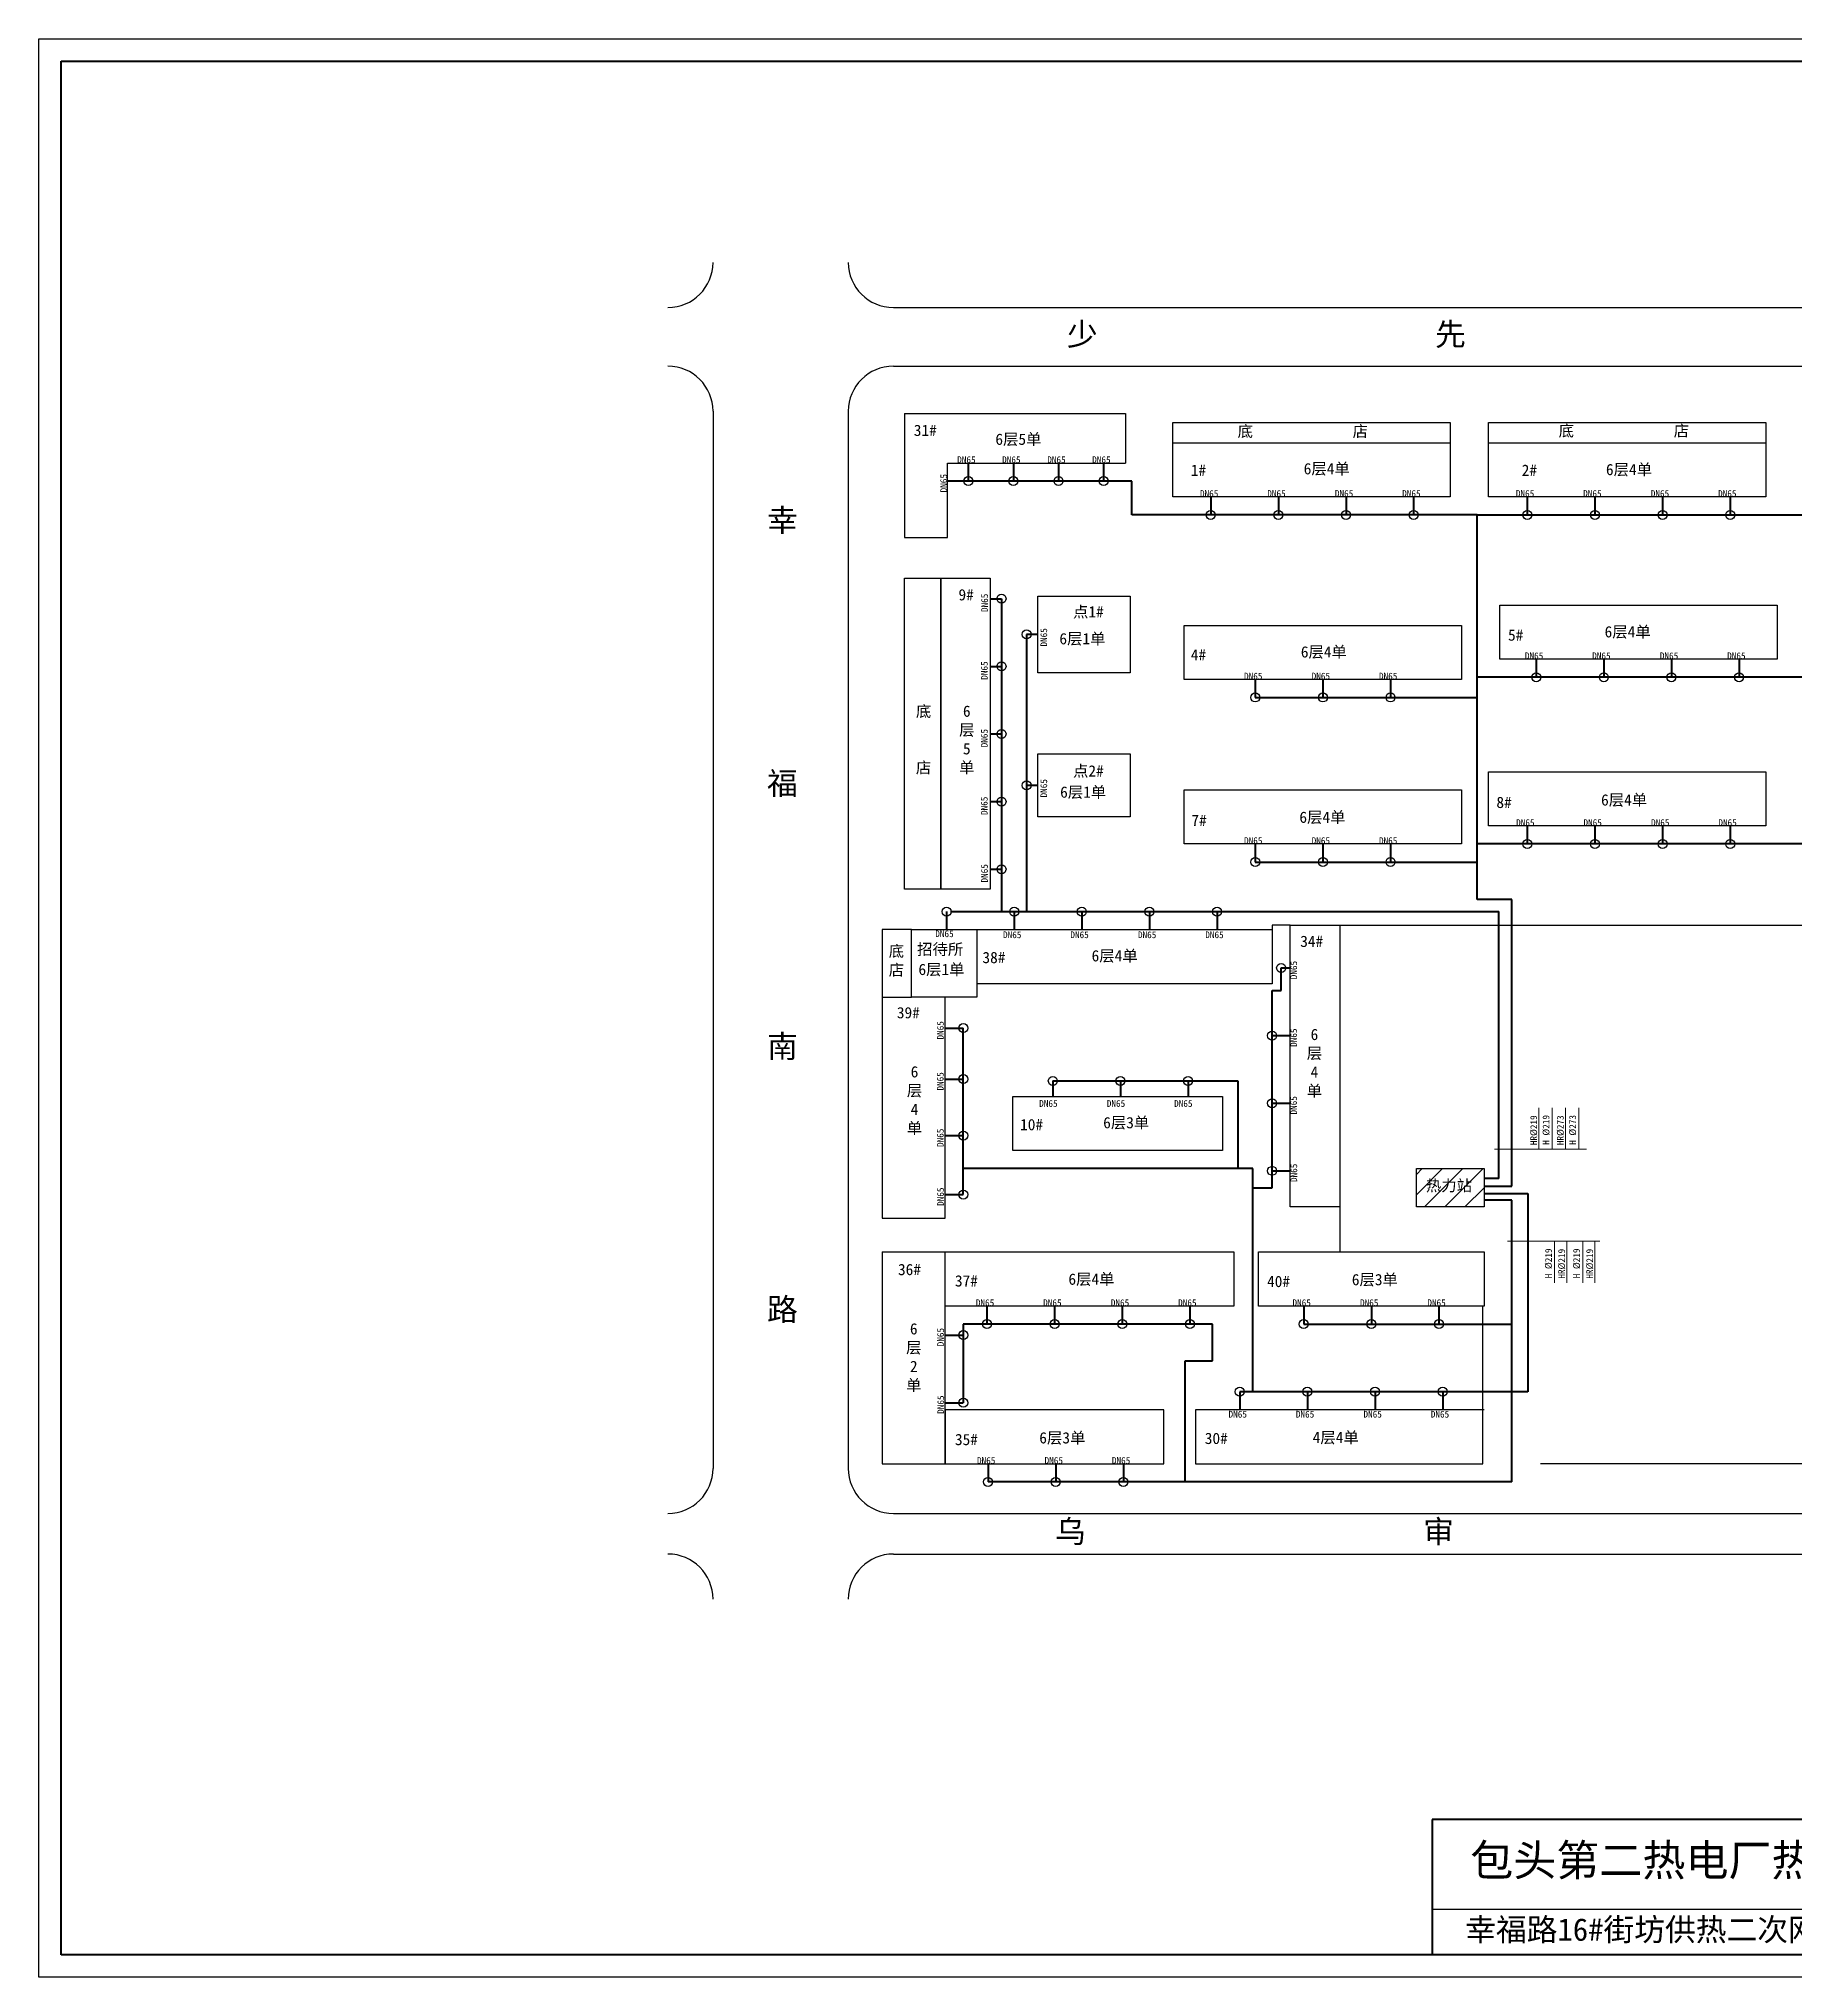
# Model space of a CAD drawing. Header units: millimetres. Extents: x 710 to 1314, y 285 to 715.
# Drawn here: x 710.2 to 1099.7, y 285.3 to 715.3 of the extents above; entities that cross this region are included whole.
import ezdxf

# ---------------------------------------------------------------- set-up
doc = ezdxf.new("R2010")
doc.units = ezdxf.units.MM
doc.layers.add('围栏', color=3, linetype='Continuous')
doc.layers.add('边线', color=1, linetype='Continuous')
doc.layers.add('标注', color=7, linetype='Continuous', lineweight=18)
doc.layers.add('管道', color=7, linetype='Continuous', lineweight=50)

msp = doc.modelspace()

# ---------------------------------------------------------------- hatches: boundary and pattern name
at = {"layer": '围栏'}
h = msp.add_hatch(dxfattribs=at)
h.set_pattern_fill('ANSI31', color=5, style=0)
h.paths.add_polyline_path([(1030.71, 464.73), (1015.71, 464.73), (1015.71, 456.23), (1030.71, 456.23)])
h.paths.add_polyline_path([(1017.19, 462.85), (1028.95, 462.85), (1028.95, 458.29), (1017.19, 458.29)], flags=24)

# ---------------------------------------------------------------- linework, layer by layer
at = {"lineweight": 40}
for p, q in [((715.18, 290.35), (715.18, 710.35)), ((715.18, 710.35), (1309.18, 710.35)), ((1309.18, 320.35), (1019.18, 320.35)), ((1019.18, 320.35), (1019.18, 290.35)), ((1309.18, 290.35), (715.18, 290.35))]:
    msp.add_line(p, q, dxfattribs=at)
for p, q in [((899.71, 655.73), (1149.71, 655.73)), ((899.71, 642.73), (1149.71, 642.73)), ((859.71, 632.73), (859.71, 398.23)), ((889.71, 632.73), (889.71, 398.23)), ((902.21, 632.23), (951.21, 632.23)), ((902.21, 632.23), (902.21, 604.73)), ((951.21, 632.23), (951.21, 621.23)), ((961.71, 625.73), (961.71, 630.23)), ((961.71, 630.23), (1023.21, 630.23)), ((1023.21, 630.23), (1023.21, 625.73)), ((1031.71, 625.73), (1031.71, 630.23)), ((1031.71, 630.23), (1093.21, 630.23)), ((1093.21, 630.23), (1093.21, 625.73)), ((961.71, 613.73), (961.71, 625.73)), ((961.71, 625.73), (1023.21, 625.73)), ((1023.21, 625.73), (1023.21, 613.73)), ((1031.71, 613.73), (1031.71, 625.73)), ((1031.71, 625.73), (1093.21, 625.73)), ((1093.21, 625.73), (1093.21, 613.73)), ((911.71, 604.73), (911.71, 621.23)), ((911.71, 621.23), (951.21, 621.23)), ((1023.21, 613.73), (961.71, 613.73)), ((1093.21, 613.73), (1031.71, 613.73)), ((902.21, 604.73), (911.71, 604.73)), ((902.21, 595.73), (910.21, 595.73)), ((902.21, 526.73), (902.21, 595.73)), ((910.21, 595.73), (910.21, 526.73)), ((910.21, 595.73), (921.21, 595.73)), ((910.21, 526.73), (910.21, 595.73)), ((921.21, 595.73), (921.21, 526.73)), ((931.71, 591.73), (952.21, 591.73)), ((931.71, 574.73), (931.71, 591.73)), ((952.21, 591.73), (952.21, 574.73)), ((1034.21, 589.73), (1095.71, 589.73)), ((1034.21, 577.73), (1034.21, 589.73)), ((1095.71, 589.73), (1095.71, 577.73)), ((964.21, 585.23), (1025.71, 585.23)), ((964.21, 573.23), (964.21, 585.23)), ((1025.71, 585.23), (1025.71, 573.23)), ((1095.71, 577.73), (1034.21, 577.73)), ((952.21, 574.73), (931.71, 574.73)), ((1025.71, 573.23), (964.21, 573.23)), ((931.71, 556.73), (952.21, 556.73)), ((931.71, 542.73), (931.71, 556.73)), ((952.21, 556.73), (952.21, 542.73)), ((1031.71, 540.73), (1031.71, 552.73)), ((1031.71, 552.73), (1093.21, 552.73)), ((1093.21, 552.73), (1093.21, 540.73)), ((964.21, 536.73), (964.21, 548.73)), ((964.21, 548.73), (1025.71, 548.73)), ((1025.71, 548.73), (1025.71, 536.73)), ((952.21, 542.73), (931.71, 542.73)), ((1093.21, 540.73), (1031.71, 540.73)), ((1025.71, 536.73), (964.21, 536.73)), ((910.21, 526.73), (902.21, 526.73)), ((921.21, 526.73), (910.21, 526.73)), ((897.21, 517.73), (897.21, 502.73)), ((903.71, 517.73), (897.21, 517.73)), ((903.71, 502.73), (903.71, 517.73)), ((903.71, 517.73), (918.21, 517.73)), ((918.21, 517.73), (918.21, 502.73)), ((918.21, 517.73), (983.71, 517.73)), ((983.71, 517.73), (983.71, 505.73)), ((987.71, 518.73), (998.71, 518.73)), ((987.71, 456.23), (987.71, 518.73)), ((998.71, 518.73), (998.71, 456.23)), ((983.71, 505.73), (918.21, 505.73)), ((897.21, 502.73), (903.71, 502.73)), ((897.21, 502.73), (897.21, 453.73)), ((918.21, 502.73), (903.71, 502.73)), ((911.21, 453.73), (911.21, 502.73)), ((926.21, 480.73), (972.71, 480.73)), ((926.21, 468.73), (926.21, 480.73)), ((972.71, 480.73), (972.71, 468.73)), ((972.71, 468.73), (926.21, 468.73)), ((1015.71, 456.23), (1015.71, 464.73)), ((1015.71, 464.73), (1030.71, 464.73)), ((1030.71, 464.73), (1030.71, 456.23)), ((998.71, 456.23), (987.71, 456.23)), ((1030.71, 456.23), (1015.71, 456.23)), ((897.21, 453.73), (911.21, 453.73)), ((897.21, 446.23), (911.21, 446.23)), ((897.21, 446.23), (897.21, 399.23)), ((911.21, 446.23), (975.21, 446.23)), ((911.21, 399.23), (911.21, 446.23)), ((975.21, 446.23), (975.21, 434.23)), ((980.71, 446.23), (1030.71, 446.23)), ((980.71, 434.23), (980.71, 446.23)), ((1030.71, 446.23), (1030.71, 434.23)), ((975.21, 434.23), (911.21, 434.23)), ((1030.71, 434.23), (980.71, 434.23)), ((959.71, 411.23), (911.21, 411.23)), ((911.21, 411.23), (911.21, 399.23)), ((959.71, 399.23), (959.71, 411.23)), ((1030.71, 411.23), (966.71, 411.23)), ((966.71, 411.23), (966.71, 399.23)), ((1030.44, 399.23), (1030.44, 411.23)), ((897.21, 399.23), (911.71, 399.23)), ((911.71, 399.23), (959.71, 399.23)), ((966.71, 399.23), (1030.44, 399.23)), ((899.71, 388.23), (1149.71, 388.23)), ((899.71, 379.23), (1149.71, 379.23)), ((1309.18, 300.35), (1019.18, 300.35))]:
    msp.add_line(p, q)
for centre in [(916.33, 617.23), (926.33, 617.23), (936.33, 617.23), (946.33, 617.23), (970.09, 609.73), (985.09, 609.73), (1000.09, 609.73), (1015.09, 609.73), (1040.29, 609.73), (1055.29, 609.73), (1070.29, 609.73), (1085.29, 609.73), (923.69, 591.13), (929.24, 583.23), (923.69, 576.13), (1042.27, 573.73), (1057.27, 573.73), (1072.27, 573.73), (1087.27, 573.73), (979.96, 569.23), (994.96, 569.23), (1009.96, 569.23), (923.69, 561.13), (929.24, 549.73), (923.69, 546.13), (1040.29, 536.73), (1055.29, 536.73), (1070.29, 536.73), (1085.29, 536.73), (979.96, 532.73), (994.96, 532.73), (1009.96, 532.73), (923.69, 531.13), (911.5, 521.73), (926.5, 521.73), (941.5, 521.73), (956.5, 521.73), (971.5, 521.73), (985.71, 509.23), (915.21, 495.89), (983.71, 494.23), (915.21, 484.57), (935.07, 484.18), (950.07, 484.18), (965.07, 484.18), (983.71, 479.23), (915.21, 472.06), (983.71, 464.23), (915.21, 458.97), (920.46, 430.23), (935.46, 430.23), (950.46, 430.23), (965.46, 430.23), (990.71, 430.23), (1005.71, 430.23), (1020.71, 430.23), (915.21, 427.78), (915.21, 412.78), (976.53, 415.23), (991.53, 415.23), (1006.53, 415.23), (1021.53, 415.23), (920.71, 395.23), (935.71, 395.23), (950.71, 395.23)]:
    msp.add_circle(centre, 1)
for centre, start, end in [((849.71, 665.73), 270, 0), ((899.71, 665.73), 180, 270), ((849.71, 632.73), 0, 90), ((899.71, 632.73), 90, 180), ((849.71, 398.23), 270, 0), ((899.71, 398.23), 180, 270), ((849.71, 369.23), 0, 90), ((899.71, 369.23), 90, 180)]:
    msp.add_arc(centre, 10, start, end)
at = {"layer": '围栏'}
for p, q in [((987.71, 518.73), (983.71, 518.73)), ((983.71, 518.73), (983.71, 517.73)), ((998.71, 518.73), (1151.71, 518.73)), ((998.71, 456.23), (998.71, 446.23)), ((1030.44, 411.23), (1030.44, 434.23)), ((1151.71, 399.23), (1043.26, 399.23))]:
    msp.add_line(p, q, dxfattribs=at)
at = {"layer": '标注'}
for p, q in [((1042.88, 469.03), (1042.88, 478.2)), ((1045.82, 469.03), (1045.82, 478.2)), ((1048.77, 469.03), (1048.77, 478.2)), ((1051.71, 469.03), (1051.71, 478.2)), ((1053.46, 469.04), (1033.04, 469.04)), ((1056.36, 448.59), (1035.94, 448.59)), ((1046.36, 439.42), (1046.36, 448.59)), ((1049.06, 439.42), (1049.06, 448.59)), ((1052.58, 439.42), (1052.58, 448.59)), ((1055.28, 439.42), (1055.28, 448.59))]:
    msp.add_line(p, q, dxfattribs=at)
at = {"layer": '管道'}
for p, q in [((916.33, 621.23), (916.33, 617.23)), ((926.33, 621.23), (926.33, 617.23)), ((936.33, 621.23), (936.33, 617.23)), ((946.33, 621.23), (946.33, 617.23)), ((952.62, 617.23), (911.71, 617.23)), ((952.62, 609.73), (952.62, 617.23)), ((970.09, 613.73), (970.09, 609.73)), ((985.09, 613.73), (985.09, 609.73)), ((1000.09, 613.73), (1000.09, 609.73)), ((1015.09, 613.73), (1015.09, 609.73)), ((1040.29, 613.73), (1040.29, 609.73)), ((1055.29, 613.73), (1055.29, 609.73)), ((1070.29, 613.73), (1070.29, 609.73)), ((1085.29, 613.73), (1085.29, 609.73)), ((970.09, 609.73), (952.62, 609.73)), ((1029.19, 609.73), (970.09, 609.73)), ((1029.19, 524.43), (1029.19, 609.73)), ((1029.19, 609.73), (1142.71, 609.73)), ((921.21, 591.13), (923.69, 591.13)), ((923.69, 591.13), (923.69, 521.73)), ((931.71, 583.23), (929.24, 583.23)), ((929.24, 583.23), (929.24, 521.73)), ((1042.27, 577.73), (1042.27, 573.73)), ((1057.27, 577.73), (1057.27, 573.73)), ((1072.27, 577.73), (1072.27, 573.73)), ((1087.27, 577.73), (1087.27, 573.73)), ((921.21, 576.13), (923.69, 576.13)), ((979.96, 573.23), (979.96, 569.23)), ((994.96, 573.23), (994.96, 569.23)), ((1009.96, 573.23), (1009.96, 569.23)), ((1139.21, 573.73), (1029.19, 573.73)), ((979.96, 569.23), (1029.19, 569.23)), ((921.21, 561.13), (923.69, 561.13)), ((921.21, 546.13), (923.69, 546.13)), ((931.71, 549.73), (929.24, 549.73)), ((1040.29, 540.73), (1040.29, 536.73)), ((1055.29, 540.73), (1055.29, 536.73)), ((1070.29, 540.73), (1070.29, 536.73)), ((1085.29, 540.73), (1085.29, 536.73)), ((979.96, 536.73), (979.96, 532.73)), ((994.96, 536.73), (994.96, 532.73)), ((1009.96, 536.73), (1009.96, 532.73)), ((1139.21, 536.73), (1029.19, 536.73)), ((921.21, 531.13), (923.69, 531.13)), ((979.96, 532.73), (1029.19, 532.73)), ((911.5, 521.73), (911.5, 517.73)), ((912.38, 521.73), (1033.99, 521.73)), ((926.5, 521.73), (926.5, 517.73)), ((941.5, 521.73), (941.5, 517.73)), ((956.5, 521.73), (956.5, 517.73)), ((971.5, 521.73), (971.5, 517.73)), ((1036.89, 524.43), (1029.19, 524.43)), ((1033.99, 462.51), (1033.99, 521.73)), ((1036.89, 460.82), (1036.89, 524.43)), ((985.71, 509.23), (987.71, 509.23)), ((985.71, 504.2), (985.71, 509.23)), ((983.71, 460.48), (983.71, 504.2)), ((983.71, 504.2), (985.71, 504.2)), ((911.21, 495.89), (915.21, 495.89)), ((915.21, 458.97), (915.21, 495.89)), ((983.71, 494.23), (987.71, 494.23)), ((911.21, 484.57), (915.21, 484.57)), ((935.07, 484.18), (935.07, 480.73)), ((935.07, 484.18), (976.07, 484.18)), ((950.07, 484.18), (950.07, 480.73)), ((965.07, 484.18), (965.07, 480.73)), ((976.07, 484.18), (976.07, 464.73)), ((983.71, 479.23), (987.71, 479.23)), ((911.21, 472.06), (915.21, 472.06)), ((979.39, 464.73), (915.21, 464.73)), ((979.39, 415.23), (979.39, 464.73)), ((979.39, 460.48), (983.71, 460.48)), ((983.71, 464.23), (987.71, 464.23)), ((1033.99, 462.51), (1030.71, 462.51)), ((1030.71, 460.82), (1036.89, 460.82)), ((911.21, 458.97), (915.21, 458.97)), ((1030.71, 459.22), (1040.39, 459.22)), ((1036.89, 457.71), (1030.71, 457.71)), ((1036.89, 395.23), (1036.89, 457.71)), ((1040.39, 459.22), (1040.39, 415.23)), ((970.51, 430.23), (915.21, 430.23)), ((915.21, 430.23), (915.21, 412.78)), ((920.46, 434.23), (920.46, 430.23)), ((935.46, 434.23), (935.46, 430.23)), ((950.46, 434.23), (950.46, 430.23)), ((965.46, 434.23), (965.46, 430.23)), ((970.51, 422.08), (970.51, 430.23)), ((990.71, 434.23), (990.71, 430.23)), ((990.71, 430.23), (1036.89, 430.23)), ((1005.71, 434.23), (1005.71, 430.23)), ((1020.71, 434.23), (1020.71, 430.23)), ((911.21, 427.78), (915.21, 427.78)), ((964.4, 395.23), (964.4, 422.08)), ((964.4, 422.08), (970.51, 422.08)), ((976.53, 415.23), (976.53, 411.23)), ((1040.39, 415.23), (976.53, 415.23)), ((991.53, 415.23), (991.53, 411.23)), ((1006.53, 415.23), (1006.53, 411.23)), ((1021.53, 415.23), (1021.53, 411.23)), ((911.21, 412.78), (915.21, 412.78)), ((920.71, 399.23), (920.71, 395.23)), ((935.71, 399.23), (935.71, 395.23)), ((950.71, 399.23), (950.71, 395.23)), ((1036.89, 395.23), (920.71, 395.23))]:
    msp.add_line(p, q, dxfattribs=at)
at = {"layer": '边线'}
for p, q in [((710.18, 715.35), (1314.18, 715.35)), ((710.18, 285.35), (710.18, 715.35)), ((1314.18, 285.35), (710.18, 285.35))]:
    msp.add_line(p, q, dxfattribs=at)

# ---------------------------------------------------------------- texts
at = {"attachment_point": 1}
for s, insert, char_height, width in [('{\\fSimHei|b0|i0|c134|p2;包头第二热电厂热力部}', (1027.63, 314.81), 7, 133.3392), ('{\\fSimSun|b0|i0|c134|p54;幸福路}16#{\\fSimSun|b0|i0|c134|p54;街坊供热二次网平面图}', (1026.53, 298.43), 5, 146.5847)]:
    msp.add_mtext(s, dxfattribs=dict(at, insert=insert, char_height=char_height, width=width))
at = {"layer": '标注'}
for s, insert, char_height, width, attachment_point in [('{\\fSimSun|b0|i0|c134|p54;少                      先                       路}', (938.19, 652.31), 5, 188.4944, 1), ('31#', (904.24, 629.74), 2.5, 15.8225, 1), ('6{\\fSimSun|b0|i0|c134|p54;层}5{\\fSimSun|b0|i0|c134|p54;单}', (922.33, 627.77), 2.5, 22.9722, 1), ('{\\fSimSun|b0|i0|c134|p54;底             店}', (976.04, 629.53), 2.5, 44.7476, 1), ('{\\fSimSun|b0|i0|c134|p54;底             店}', (1047.24, 629.63), 2.5, 44.7488, 1), ('DN65', (913.87, 622.73), 1.5, 6.3469, 1), ('DN65', (923.83, 622.73), 1.5, 6.3469, 1), ('DN65', (933.84, 622.73), 1.5, 6.3469, 1), ('DN65', (943.8, 622.73), 1.5, 6.3469, 1), ('1#', (965.67, 620.89), 2.5, 4.8391, 1), ('6{\\fSimSun|b0|i0|c134|p54;层}4{\\fSimSun|b0|i0|c134|p54;单}', (990.71, 621.23), 2.5, 22.9722, 1), ('2#', (1039.06, 620.89), 2.5, 4.8391, 1), ('6{\\fSimSun|b0|i0|c134|p54;层}4{\\fSimSun|b0|i0|c134|p54;单}', (1057.74, 621.05), 2.5, 22.9722, 1), ('DN65', (967.7, 615.23), 1.5, 6.3469, 1), ('DN65', (982.63, 615.23), 1.5, 6.3469, 1), ('DN65', (997.62, 615.23), 1.5, 6.3469, 1), ('DN65', (1012.55, 615.23), 1.5, 6.3469, 1), ('DN65', (1037.76, 615.23), 1.5, 6.3469, 1), ('DN65', (1052.69, 615.23), 1.5, 6.3469, 1), ('DN65', (1067.68, 615.23), 1.5, 6.3469, 1), ('DN65', (1082.61, 615.23), 1.5, 6.3469, 1), ('{\\fSimSun|b0|i0|c134|p54;幸\\P\\P\\P\\P\\P\\P\\P福\\P\\P\\P\\P\\P\\P\\P南\\P\\P\\P\\P\\P\\P\\P路}', (871.69, 611.03), 5, 8.5875, 1), ('9#', (914.15, 593.27), 2.5, 4.8391, 1), ('{\\fSimSun|b0|i0|c134|p2;点}1#', (939.55, 589.49), 2.5, 9.0604, 1), ('6{\\fSimSun|b0|i0|c134|p54;层}4{\\fSimSun|b0|i0|c134|p54;单}', (1057.44, 585.06), 2.5, 22.9722, 1), ('6{\\fSimSun|b0|i0|c134|p54;层}1{\\fSimSun|b0|i0|c134|p54;单}', (936.53, 583.52), 2.5, 24.9772, 1), ('6{\\fSimSun|b0|i0|c134|p54;层}4{\\fSimSun|b0|i0|c134|p54;单}', (990.07, 580.6), 2.5, 22.9722, 1), ('5#', (1036.02, 584.33), 2.5, 4.8391, 1), ('4#', (965.67, 579.94), 2.5, 4.8391, 1), ('DN65', (1039.76, 579.23), 1.5, 6.3469, 1), ('DN65', (1054.69, 579.23), 1.5, 6.3469, 1), ('DN65', (1069.69, 579.23), 1.5, 6.3469, 1), ('DN65', (1084.62, 579.23), 1.5, 6.3469, 1), ('DN65', (977.48, 574.73), 1.5, 6.3469, 1), ('DN65', (992.47, 574.73), 1.5, 6.3469, 1), ('DN65', (1007.4, 574.73), 1.5, 6.3469, 1), ('{\\fSimSun|b0|i0|c134|p54;底\\P\\P\\P店}', (904.7, 567.42), 2.5, 3.8265, 1), ('6{\\fSimSun|b0|i0|c134|p54;层}5{\\fSimSun|b0|i0|c134|p54;单}', (915.99, 559.81), 2.5, 3.9296, 5), ('{\\fSimSun|b0|i0|c134|p2;点}2#', (939.55, 554.19), 2.5, 9.0597, 1), ('6{\\fSimSun|b0|i0|c134|p54;层}1{\\fSimSun|b0|i0|c134|p54;单}', (936.69, 549.5), 2.5, 25.7587, 1), ('8#', (1033.44, 547.21), 2.5, 4.8391, 1), ('6{\\fSimSun|b0|i0|c134|p54;层}4{\\fSimSun|b0|i0|c134|p54;单}', (1056.66, 547.76), 2.5, 22.9722, 1), ('7#', (965.8, 543.21), 2.5, 4.8391, 1), ('6{\\fSimSun|b0|i0|c134|p54;层}4{\\fSimSun|b0|i0|c134|p54;单}', (989.75, 543.92), 2.5, 22.9722, 1), ('DN65', (1037.82, 542.23), 1.5, 6.3469, 1), ('DN65', (1052.75, 542.23), 1.5, 6.3469, 1), ('DN65', (1067.74, 542.23), 1.5, 6.3469, 1), ('DN65', (1082.67, 542.23), 1.5, 6.3469, 1), ('DN65', (977.48, 538.23), 1.5, 6.3469, 1), ('DN65', (992.47, 538.23), 1.5, 6.3469, 1), ('DN65', (1007.4, 538.23), 1.5, 6.3469, 1), ('DN65', (909, 517.57), 1.5, 6.3469, 1), ('DN65', (924.03, 517.34), 1.5, 6.3469, 1), ('DN65', (938.96, 517.34), 1.5, 6.3469, 1), ('DN65', (953.95, 517.34), 1.5, 6.3469, 1), ('DN65', (968.88, 517.34), 1.5, 6.3469, 1), ('34#', (989.94, 516.39), 2.5, 6.2588, 1), ('{\\fSimSun|b0|i0|c134|p54;底\\P店}', (898.67, 514.22), 2.5, 4.2268, 1), ('{\\fSimSun|b0|i0|c134|p2;招待所}', (904.98, 514.62), 2.5, 13.2295, 1), ('38#', (919.46, 512.8), 2.5, 4.8391, 1), ('6{\\fSimSun|b0|i0|c134|p54;层}4{\\fSimSun|b0|i0|c134|p54;单}', (943.67, 513.19), 2.5, 22.9722, 1), ('6{\\fSimSun|b0|i0|c134|p54;层}1{\\fSimSun|b0|i0|c134|p54;单}', (905.27, 510.16), 2.5, 12.4417, 1), ('39#', (900.48, 500.56), 2.5, 6.7198, 1), ('6{\\fSimSun|b0|i0|c134|p54;层}4{\\fSimSun|b0|i0|c134|p54;单}', (993.09, 488.1), 2.5, 3.9296, 5), ('6{\\fSimSun|b0|i0|c134|p54;层}4{\\fSimSun|b0|i0|c134|p54;单}', (904.4, 479.82), 2.5, 3.9296, 5), ('DN65', (932.05, 479.92), 1.5, 6.3469, 1), ('DN65', (947.04, 479.92), 1.5, 6.3469, 1), ('DN65', (961.97, 479.92), 1.5, 6.3469, 1), ('10#', (927.81, 475.73), 2.5, 4.8391, 1), ('6{\\fSimSun|b0|i0|c134|p54;层}3{\\fSimSun|b0|i0|c134|p54;单}', (946.24, 476.17), 2.5, 22.9722, 1), ('{\\fSimSun|b0|i0|c134|p54;热力站}', (1017.81, 462.22), 2.5, 11.1386, 1), ('36#', (900.73, 443.59), 2.5, 6.322, 1), ('37#', (913.36, 441.07), 2.5, 4.8391, 1), ('6{\\fSimSun|b0|i0|c134|p54;层}4{\\fSimSun|b0|i0|c134|p54;单}', (938.53, 441.46), 2.5, 22.9722, 1), ('40#', (982.58, 440.94), 2.5, 4.8391, 1), ('6{\\fSimSun|b0|i0|c134|p54;层}3{\\fSimSun|b0|i0|c134|p54;单}', (1001.38, 441.35), 2.5, 22.9722, 1), ('DN65', (918, 435.73), 1.5, 6.3469, 1), ('DN65', (932.93, 435.73), 1.5, 6.3469, 1), ('DN65', (947.93, 435.73), 1.5, 6.3469, 1), ('DN65', (962.86, 435.73), 1.5, 6.3469, 1), ('DN65', (988.21, 435.73), 1.5, 6.3469, 1), ('DN65', (1003.2, 435.73), 1.5, 6.3469, 1), ('DN65', (1018.13, 435.73), 1.5, 6.3469, 1), ('6{\\fSimSun|b0|i0|c134|p54;层}2{\\fSimSun|b0|i0|c134|p54;单}', (904.23, 422.8), 2.5, 3.9296, 5), ('DN65', (974.04, 410.99), 1.5, 6.3469, 1), ('DN65', (988.97, 410.99), 1.5, 6.3469, 1), ('DN65', (1003.96, 410.99), 1.5, 6.3469, 1), ('DN65', (1018.89, 410.99), 1.5, 6.3469, 1), ('35#', (913.36, 405.88), 2.5, 4.8391, 1), ('6{\\fSimSun|b0|i0|c134|p54;层}3{\\fSimSun|b0|i0|c134|p54;单}', (932.07, 406.26), 2.5, 22.9722, 1), ('30#', (968.77, 406.13), 2.5, 4.8391, 1), ('4{\\fSimSun|b0|i0|c134|p54;层}4{\\fSimSun|b0|i0|c134|p54;单}', (992.7, 406.34), 2.5, 22.9722, 1), ('DN65', (918.25, 400.73), 1.5, 6.3469, 1), ('DN65', (933.24, 400.73), 1.5, 6.3469, 1), ('DN65', (948.17, 400.73), 1.5, 6.3469, 1), ('{\\fSimSun|b0|i0|c134|p54;乌                      审                       道}', (935.57, 386.72), 5, 188.4944, 1)]:
    msp.add_mtext(s, dxfattribs=dict(at, insert=insert, char_height=char_height, width=width, attachment_point=attachment_point))
at = {"layer": '标注', "char_height": 1.5, "attachment_point": 1, "rotation": 90}
for s, insert, width in [('DN65', (910.11, 614.72), 3.133), ('DN65', (919.18, 588.18), 3.133), ('DN65', (932.31, 580.52), 3.133), ('DN65', (919.13, 573.16), 3.133), ('DN65', (919.13, 558.16), 3.133), ('DN65', (932.31, 547.05), 3.133), ('DN65', (919.11, 543.16), 3.133), ('DN65', (919.16, 528.18), 3.133), ('DN65', (987.73, 506.72), 3.133), ('DN65', (909.38, 493.35), 3.133), ('DN65', (987.73, 491.72), 3.133), ('DN65', (909.36, 482.03), 3.133), ('DN65', (987.71, 476.72), 3.133), ('DN65', (909.36, 469.52), 3.133), ('HR%%C219', (1040.96, 469.92), 11.9811), ('H %%C219', (1043.7, 470), 11.8997), ('HR%%C273', (1046.86, 469.92), 11.9811), ('H %%C273', (1049.59, 470), 11.8997), ('DN65', (987.76, 461.74), 3.133), ('DN65', (909.41, 456.45), 3.133), ('H %%C219', (1044.24, 440.39), 11.8997), ('HR%%C219', (1047.15, 440.31), 11.9811), ('H %%C219', (1050.46, 440.39), 11.8997), ('HR%%C219', (1053.37, 440.31), 11.9811), ('DN65', (909.42, 425.3), 3.133), ('DN65', (909.46, 410.32), 3.133)]:
    msp.add_mtext(s, dxfattribs=dict(at, insert=insert, width=width))

doc.saveas('drawing.dxf')
